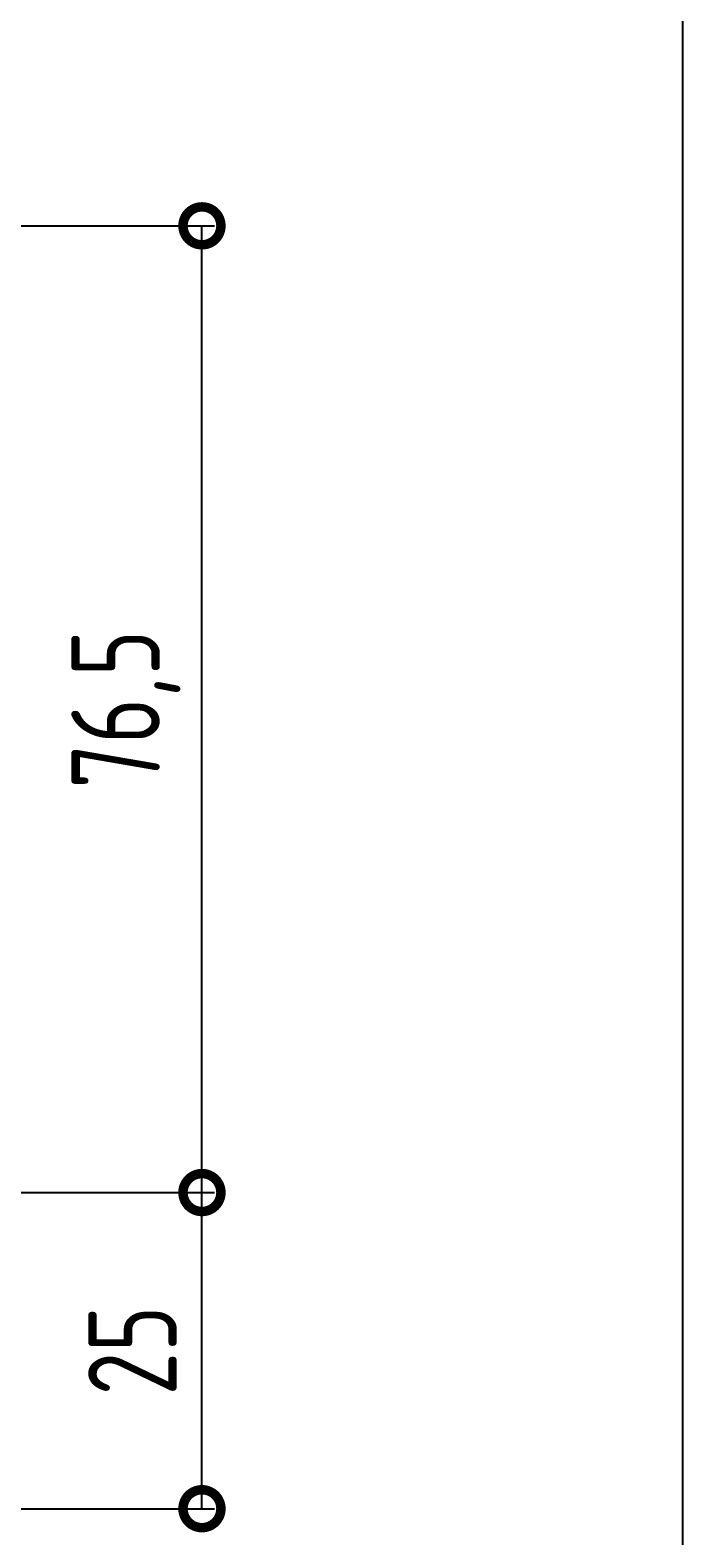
# Model space of a CAD drawing. Extents: x -207922 to -189609, y 24831 to 30124.
# Drawn here: x -207553.8 to -207502.2, y 28892.1 to 29011.2 of the extents above; entities that cross this region are included whole.
import ezdxf

# ---------------------------------------------------------------- set-up
doc = ezdxf.new("R2010")
doc.units = 0
doc.header["$LTSCALE"] = 8
doc.layers.get('0').update_dxf_attribs({"linetype": 'CONTINUOUS'})
doc.layers.get('DEFPOINTS').update_dxf_attribs({"linetype": 'CONTINUOUS'})
doc.layers.add('MARCHIO', color=7, linetype='CONTINUOUS')
doc.styles.add('GEN1', font='geniso.shx', dxfattribs={"width": 0.8})
doc.dimstyles.new('LE2', dxfattribs={"dimscale": 2, "dimtxt": 3.5, "dimasz": 3, "dimexe": 0.5, "dimexo": 0.5, "dimgap": 1, "dimtad": 1, "dimdec": 1, "dimrnd": 0.05, "dimzin": 12, "dimtxsty": 'GEN1', "dimblk": 'DOTSMALL', "dimcen": -3, "dimclrd": 1, "dimclre": 1, "dimclrt": 2, "dimadec": 1, "dimazin": 0, "dimtfac": 1, "dimtdec": 1, "dimtmove": 0, "dimatfit": 3, "dimldrblk": 'DOTSMALL', "dimfxl": 1, "dimtvp": 4, "dimtolj": 1, "dimtzin": 12, "dimarcsym": 0})

# ---------------------------------------------------------------- blocks, each defined once
blk = doc.blocks.new('_DotSmall')
at = {"color": 0, "const_width": 0.5}
blk.add_lwpolyline([(-0.0625, 0, 1), (0.0625, 0, 1)], format="xyb", close=True, dxfattribs=at)
blk = doc.blocks.new('*D33')
at = {"color": 1, "lineweight": -2, "ltscale": 0.2, "transparency": 16777216}
for p, q in [((-207585.7763809788, 28919.22759928594), (-207539.2344162063, 28919.22759928594)), ((-207540.2344162063, 28894.20950994089), (-207540.2344162063, 28919.22759928594)), ((-207773.7260788326, 28894.20950994089), (-207539.2344162063, 28894.20950994089))]:
    blk.add_line(p, q, dxfattribs=at)
at = {"layer": 'DEFPOINTS', "color": 0, "ltscale": 0.2, "transparency": 16777216}
for p in [(-207586.7763809788, 28919.22759928594), (-207540.2344162063, 28919.22759928594), (-207774.7260788326, 28894.20950994089)]:
    blk.add_point(p, dxfattribs=at)
at = {"color": 1, "lineweight": -2, "ltscale": 0.2, "transparency": 16777216, "xscale": 6, "yscale": 6, "zscale": 6}
for p, rotation in [((-207540.2344162063, 28919.22759928594), 90), ((-207540.2344162063, 28894.20950994089), 270)]:
    blk.add_blockref('_DotSmall', p, dxfattribs=dict(at, rotation=rotation))
at = {"color": 2, "ltscale": 0.2, "transparency": 16777216, "insert": (-207545.7351051826, 28906.71855461347), "char_height": 7, "attachment_point": 5, "rotation": 90, "style": 'GEN1'}
blk.add_mtext('\\A1;25', dxfattribs=at)
blk = doc.blocks.new('*D40')
at = {"color": 1, "lineweight": -2, "ltscale": 0.2, "transparency": 16777216}
for p, q in [((-207585.7763809788, 28995.72759928594), (-207539.2344162064, 28995.72759928594)), ((-207540.2344162064, 28919.22759928594), (-207540.2344162064, 28995.72759928594)), ((-207585.7763809788, 28919.22759928594), (-207539.2344162064, 28919.22759928594))]:
    blk.add_line(p, q, dxfattribs=at)
at = {"layer": 'DEFPOINTS', "color": 0, "ltscale": 0.2, "transparency": 16777216}
for p in [(-207586.7763809788, 28995.72759928594), (-207540.2344162064, 28995.72759928594), (-207586.7763809788, 28919.22759928594)]:
    blk.add_point(p, dxfattribs=at)
at = {"color": 1, "lineweight": -2, "ltscale": 0.2, "transparency": 16777216, "xscale": 6, "yscale": 6, "zscale": 6}
for p, rotation in [((-207540.2344162064, 28995.72759928594), 90), ((-207540.2344162064, 28919.22759928594), 270)]:
    blk.add_blockref('_DotSmall', p, dxfattribs=dict(at, rotation=rotation))
at = {"color": 2, "ltscale": 0.2, "transparency": 16777216, "insert": (-207546.2594162063, 28957.47759928599), "char_height": 7, "attachment_point": 5, "rotation": 90, "style": 'GEN1'}
blk.add_mtext('\\A1;76,5', dxfattribs=at)

msp = doc.modelspace()

# ---------------------------------------------------------------- linework, layer by layer
at = {"layer": 'MARCHIO'}
msp.add_lwpolyline([(-207922.1856144448, 28832.06923654069), (-207502.1856144448, 28832.06923654069), (-207502.1856144448, 29129.06923654069), (-207922.1856144448, 29129.06923654069)], close=True, dxfattribs=at)

# ---------------------------------------------------------------- dimensions: what is measured, and where the dimension line sits
at = {"ltscale": 0.2}
dim = msp.add_linear_dim(base=(-207540.2344162064, 28995.72759928594), p1=(-207586.7763809787, 28919.22759928593), p2=(-207586.7763809787, 28995.72759928593), angle=90, dimstyle='LE2', override={"dimtmove": 1}, dxfattribs=at)
dim.commit()
dim.dimension.update_dxf_attribs({"geometry": '*D40', "text_midpoint": (-207546.2594162063, 28957.47759928599)})
dim = msp.add_linear_dim(base=(-207540.2344162063, 28919.22759928594), p1=(-207774.7260788324, 28894.20950994088), p2=(-207586.7763809787, 28919.22759928593), angle=90, dimstyle='LE2', dxfattribs=at)
dim.commit()
dim.dimension.update_dxf_attribs({"geometry": '*D33', "text_midpoint": (-207545.7351051826, 28906.71855461347)})

doc.saveas('drawing.dxf')
